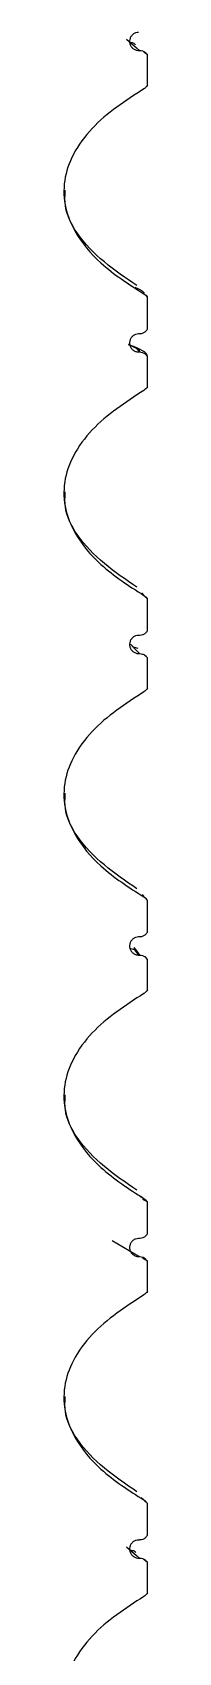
# Model space of a CAD drawing. Header units: millimetres. Extents: x -300 to 1184, y 5 to 1469.
# Drawn here: x 364.2 to 364.94, y 1379.22 to 1393.55 of the extents above; entities that cross this region are included whole.
import ezdxf

# ---------------------------------------------------------------- set-up
doc = ezdxf.new("R2010")
doc.units = ezdxf.units.MM

msp = doc.modelspace()

# ---------------------------------------------------------------- linework, layer by layer
at = {"color": 7, "linetype": 'Continuous', "lineweight": 25}
for p, q in [((364.753, 1393.493), (364.84, 1393.417)), ((364.937, 1393.354), (364.907, 1393.379)), ((364.937, 1393.085), (364.937, 1393.354)), ((364.937, 1390.927), (364.937, 1391.209)), ((364.772, 1390.795), (364.865, 1390.744)), ((364.937, 1390.418), (364.937, 1390.687)), ((364.937, 1388.542), (364.916, 1388.565)), ((364.937, 1388.261), (364.937, 1388.542)), ((364.788, 1388.143), (364.845, 1388.084)), ((364.855, 1388.104), (364.802, 1388.12)), ((364.937, 1388.021), (364.912, 1388.046)), ((364.937, 1387.752), (364.937, 1388.021)), ((364.937, 1385.876), (364.921, 1385.898)), ((364.937, 1385.594), (364.937, 1385.876)), ((364.867, 1385.553), (364.859, 1385.553)), ((364.843, 1385.433), (364.781, 1385.451)), ((364.815, 1385.452), (364.86, 1385.393)), ((364.817, 1385.459), (364.849, 1385.418)), ((364.86, 1385.393), (364.868, 1385.393)), ((364.937, 1385.354), (364.917, 1385.379)), ((364.937, 1385.085), (364.937, 1385.354)), ((364.937, 1383.209), (364.898, 1383.232)), ((364.937, 1382.927), (364.937, 1383.209)), ((364.626, 1382.869), (364.827, 1382.75)), ((364.867, 1382.886), (364.859, 1382.886)), ((364.937, 1382.687), (364.893, 1382.713)), ((364.937, 1382.418), (364.937, 1382.687)), ((364.937, 1380.542), (364.911, 1380.565)), ((364.937, 1380.261), (364.937, 1380.542)), ((364.754, 1380.159), (364.84, 1380.084)), ((364.937, 1380.021), (364.907, 1380.046)), ((364.937, 1379.752), (364.937, 1380.021))]:
    msp.add_line(p, q, dxfattribs=at)
at = {"color": 8, "linetype": 'Continuous', "lineweight": 25}
for p, q in [((364.84, 1393.417), (364.868, 1393.393)), ((364.865, 1390.744), (364.868, 1390.727)), ((364.886, 1388.596), (364.906, 1388.574)), ((364.845, 1388.084), (364.868, 1388.06)), ((364.891, 1385.929), (364.906, 1385.907)), ((364.849, 1385.418), (364.868, 1385.393)), ((364.869, 1383.262), (364.906, 1383.241)), ((364.827, 1382.75), (364.868, 1382.727)), ((364.882, 1380.596), (364.906, 1380.574)), ((364.84, 1380.084), (364.868, 1380.06))]:
    msp.add_line(p, q, dxfattribs=at)
at = {"color": 7, "linetype": 'Continuous', "lineweight": 25}
for points, knots in [([(364.859, 1393.553), (364.851, 1393.552), (364.833, 1393.55), (364.809, 1393.536), (364.791, 1393.516), (364.781, 1393.491), (364.779, 1393.464), (364.787, 1393.437), (364.803, 1393.415), (364.825, 1393.399), (364.846, 1393.394), (364.857, 1393.393), (364.86, 1393.393)], [0, 0, 0, 0, 0.106523, 0.213085, 0.319814, 0.427225, 0.535335, 0.643761, 0.751954, 0.859615, 0.966666, 1, 1, 1, 1]), ([(364.831, 1393.444), (364.829, 1393.447), (364.826, 1393.454), (364.799, 1393.461), (364.787, 1393.464)], [0, 0, 0, 0, 0.519239, 1, 1, 1, 1]), ([(364.86, 1393.393), (364.861, 1393.393), (364.862, 1393.393), (364.865, 1393.393), (364.867, 1393.393), (364.868, 1393.393)], [0, 0, 0, 0, 0.270795, 0.541636, 1, 1, 1, 1]), ([(364.868, 1393.393), (364.877, 1393.392), (364.895, 1393.391), (364.919, 1393.377), (364.931, 1393.362), (364.937, 1393.354)], [0, 0, 0, 0, 0.322445, 0.64483, 1, 1, 1, 1]), ([(364.937, 1393.085), (364.933, 1393.079), (364.925, 1393.066), (364.912, 1393.058), (364.906, 1393.053)], [0, 0, 0, 0, 0.480428, 1, 1, 1, 1]), ([(364.906, 1393.053), (364.744, 1392.948), (364.501, 1392.791), (364.279, 1392.492), (364.192, 1392.245), (364.202, 1392.004), (364.309, 1391.747), (364.54, 1391.475), (364.774, 1391.325), (364.906, 1391.241)], [0, 0, 0, 0, 0.2397907, 0.3586973, 0.4598935, 0.5616521, 0.6527497, 0.8046547, 1, 1, 1, 1]), ([(364.845, 1391.313), (364.648, 1391.448), (364.376, 1391.634), (364.203, 1391.98), (364.21, 1392.113), (364.212, 1392.157)], [0, 0, 0, 0, 0.637034, 0.879492, 1, 1, 1, 1]), ([(364.825, 1391.299), (364.861, 1391.283), (364.907, 1391.264), (364.906, 1391.245), (364.906, 1391.241)], [0, 0, 0, 0, 0.799007, 1, 1, 1, 1]), ([(364.906, 1391.241), (364.912, 1391.237), (364.924, 1391.228), (364.932, 1391.216), (364.937, 1391.209)], [0, 0, 0, 0, 0.479832, 1, 1, 1, 1]), ([(364.937, 1391.209), (364.938, 1391.213), (364.94, 1391.219), (364.927, 1391.226), (364.922, 1391.229)], [0, 0, 0, 0, 0.610716, 1, 1, 1, 1]), ([(364.937, 1390.927), (364.931, 1390.92), (364.921, 1390.905), (364.898, 1390.891), (364.879, 1390.886), (364.869, 1390.886), (364.867, 1390.886)], [0, 0, 0, 0, 0.318293, 0.636354, 0.953272, 1, 1, 1, 1]), ([(364.768, 1390.793), (364.807, 1390.777), (364.86, 1390.754), (364.86, 1390.732), (364.86, 1390.727)], [0, 0, 0, 0, 0.735619, 1, 1, 1, 1]), ([(364.937, 1390.687), (364.936, 1390.693), (364.934, 1390.728), (364.844, 1390.764), (364.77, 1390.793)], [0, 0, 0, 0, 0.167358, 1, 1, 1, 1]), ([(364.859, 1390.886), (364.851, 1390.885), (364.833, 1390.883), (364.809, 1390.87), (364.791, 1390.85), (364.781, 1390.824), (364.779, 1390.797), (364.787, 1390.771), (364.803, 1390.748), (364.825, 1390.733), (364.846, 1390.727), (364.857, 1390.727), (364.86, 1390.727)], [0, 0, 0, 0, 0.106519, 0.212998, 0.319842, 0.427249, 0.535354, 0.643776, 0.751965, 0.859621, 0.966668, 1, 1, 1, 1]), ([(364.867, 1390.886), (364.867, 1390.886), (364.865, 1390.886), (364.863, 1390.886), (364.861, 1390.886), (364.859, 1390.886)], [0, 0, 0, 0, 0.2708, 0.5416, 1, 1, 1, 1]), ([(364.86, 1390.727), (364.861, 1390.727), (364.862, 1390.727), (364.865, 1390.727), (364.867, 1390.727), (364.868, 1390.727)], [0, 0, 0, 0, 0.270841, 0.541636, 1, 1, 1, 1]), ([(364.868, 1390.727), (364.877, 1390.726), (364.895, 1390.724), (364.919, 1390.71), (364.931, 1390.695), (364.937, 1390.687)], [0, 0, 0, 0, 0.322445, 0.64483, 1, 1, 1, 1]), ([(364.906, 1390.387), (364.744, 1390.281), (364.501, 1390.124), (364.279, 1389.825), (364.192, 1389.579), (364.202, 1389.338), (364.309, 1389.08), (364.54, 1388.808), (364.774, 1388.658), (364.906, 1388.574)], [0, 0, 0, 0, 0.2397907, 0.3586973, 0.4598935, 0.5616521, 0.6527497, 0.8046547, 1, 1, 1, 1]), ([(364.937, 1390.418), (364.933, 1390.412), (364.925, 1390.4), (364.912, 1390.391), (364.906, 1390.387)], [0, 0, 0, 0, 0.480428, 1, 1, 1, 1]), ([(364.845, 1388.646), (364.648, 1388.781), (364.376, 1388.967), (364.203, 1389.314), (364.21, 1389.446), (364.212, 1389.49)], [0, 0, 0, 0, 0.637034, 0.879492, 1, 1, 1, 1]), ([(364.906, 1388.574), (364.912, 1388.57), (364.924, 1388.562), (364.932, 1388.549), (364.937, 1388.542)], [0, 0, 0, 0, 0.479832, 1, 1, 1, 1]), ([(364.859, 1388.219), (364.851, 1388.219), (364.833, 1388.217), (364.809, 1388.203), (364.791, 1388.183), (364.781, 1388.158), (364.779, 1388.13), (364.787, 1388.104), (364.803, 1388.082), (364.825, 1388.066), (364.846, 1388.06), (364.857, 1388.06), (364.86, 1388.06)], [0, 0, 0, 0, 0.106525, 0.21301, 0.319861, 0.427273, 0.535385, 0.64366, 0.751985, 0.859648, 0.966658, 1, 1, 1, 1]), ([(364.867, 1388.219), (364.867, 1388.219), (364.865, 1388.219), (364.863, 1388.219), (364.861, 1388.219), (364.859, 1388.219)], [0, 0, 0, 0, 0.2708, 0.5416, 1, 1, 1, 1]), ([(364.937, 1388.261), (364.931, 1388.253), (364.921, 1388.238), (364.898, 1388.224), (364.879, 1388.22), (364.869, 1388.22), (364.867, 1388.219)], [0, 0, 0, 0, 0.317961, 0.636311, 0.953266, 1, 1, 1, 1]), ([(364.86, 1388.06), (364.861, 1388.06), (364.862, 1388.06), (364.865, 1388.06), (364.867, 1388.06), (364.868, 1388.06)], [0, 0, 0, 0, 0.270841, 0.541636, 1, 1, 1, 1]), ([(364.868, 1388.06), (364.877, 1388.059), (364.895, 1388.057), (364.919, 1388.044), (364.931, 1388.029), (364.937, 1388.021)], [0, 0, 0, 0, 0.322445, 0.64483, 1, 1, 1, 1]), ([(364.906, 1387.72), (364.744, 1387.615), (364.501, 1387.457), (364.279, 1387.158), (364.192, 1386.912), (364.202, 1386.671), (364.309, 1386.414), (364.54, 1386.141), (364.774, 1385.992), (364.906, 1385.907)], [0, 0, 0, 0, 0.239801, 0.3587076, 0.459904, 0.561646, 0.6527592, 0.8046642, 1, 1, 1, 1]), ([(364.937, 1387.752), (364.933, 1387.746), (364.925, 1387.733), (364.912, 1387.724), (364.906, 1387.72)], [0, 0, 0, 0, 0.480695, 1, 1, 1, 1]), ([(364.845, 1385.979), (364.648, 1386.114), (364.376, 1386.301), (364.203, 1386.647), (364.21, 1386.78), (364.212, 1386.824)], [0, 0, 0, 0, 0.637035, 0.879518, 1, 1, 1, 1]), ([(364.906, 1385.907), (364.912, 1385.903), (364.924, 1385.895), (364.932, 1385.882), (364.937, 1385.876)], [0, 0, 0, 0, 0.480116, 1, 1, 1, 1]), ([(364.859, 1385.553), (364.851, 1385.552), (364.833, 1385.55), (364.809, 1385.536), (364.791, 1385.516), (364.781, 1385.491), (364.779, 1385.464), (364.787, 1385.437), (364.803, 1385.415), (364.825, 1385.399), (364.846, 1385.394), (364.857, 1385.393), (364.86, 1385.393)], [0, 0, 0, 0, 0.106555, 0.213042, 0.319894, 0.427309, 0.535423, 0.6437, 0.751897, 0.859653, 0.966665, 1, 1, 1, 1]), ([(364.937, 1385.594), (364.931, 1385.587), (364.921, 1385.572), (364.898, 1385.557), (364.879, 1385.553), (364.869, 1385.553), (364.867, 1385.553)], [0, 0, 0, 0, 0.318213, 0.636446, 0.953284, 1, 1, 1, 1]), ([(364.868, 1385.393), (364.877, 1385.392), (364.895, 1385.391), (364.919, 1385.377), (364.931, 1385.362), (364.937, 1385.354)], [0, 0, 0, 0, 0.322445, 0.64483, 1, 1, 1, 1]), ([(364.906, 1385.053), (364.744, 1384.948), (364.501, 1384.791), (364.279, 1384.492), (364.192, 1384.245), (364.202, 1384.004), (364.309, 1383.747), (364.54, 1383.475), (364.774, 1383.325), (364.906, 1383.241)], [0, 0, 0, 0, 0.2398018, 0.3587088, 0.4599054, 0.5616478, 0.6527612, 0.8046539, 1, 1, 1, 1]), ([(364.937, 1385.085), (364.933, 1385.079), (364.925, 1385.066), (364.912, 1385.058), (364.906, 1385.053)], [0, 0, 0, 0, 0.48005, 1, 1, 1, 1]), ([(364.845, 1383.313), (364.648, 1383.448), (364.376, 1383.634), (364.203, 1383.98), (364.21, 1384.113), (364.212, 1384.157)], [0, 0, 0, 0, 0.637057, 0.879517, 1, 1, 1, 1]), ([(364.906, 1383.241), (364.912, 1383.237), (364.924, 1383.228), (364.932, 1383.216), (364.937, 1383.209)], [0, 0, 0, 0, 0.480116, 1, 1, 1, 1]), ([(364.937, 1382.927), (364.931, 1382.92), (364.921, 1382.905), (364.898, 1382.891), (364.879, 1382.886), (364.869, 1382.886), (364.867, 1382.886)], [0, 0, 0, 0, 0.318213, 0.636446, 0.953284, 1, 1, 1, 1]), ([(364.859, 1382.886), (364.851, 1382.885), (364.833, 1382.883), (364.809, 1382.87), (364.791, 1382.85), (364.781, 1382.824), (364.779, 1382.797), (364.787, 1382.771), (364.803, 1382.748), (364.825, 1382.733), (364.846, 1382.727), (364.857, 1382.727), (364.86, 1382.727)], [0, 0, 0, 0, 0.1065522, 0.2130371, 0.3197675, 0.4273276, 0.5352795, 0.6437074, 0.7519022, 0.8596561, 0.9666659, 1, 1, 1, 1]), ([(364.86, 1382.727), (364.861, 1382.727), (364.862, 1382.727), (364.865, 1382.727), (364.867, 1382.727), (364.868, 1382.727)], [0, 0, 0, 0, 0.2708, 0.5416, 1, 1, 1, 1]), ([(364.868, 1382.727), (364.877, 1382.726), (364.895, 1382.724), (364.919, 1382.71), (364.931, 1382.695), (364.937, 1382.687)], [0, 0, 0, 0, 0.322499, 0.644858, 1, 1, 1, 1]), ([(364.906, 1382.387), (364.744, 1382.281), (364.501, 1382.124), (364.279, 1381.825), (364.192, 1381.579), (364.202, 1381.338), (364.309, 1381.08), (364.54, 1380.808), (364.774, 1380.658), (364.906, 1380.574)], [0, 0, 0, 0, 0.2398018, 0.3587088, 0.4599054, 0.5616478, 0.6527612, 0.8046539, 1, 1, 1, 1]), ([(364.937, 1382.418), (364.933, 1382.412), (364.925, 1382.4), (364.912, 1382.391), (364.906, 1382.387)], [0, 0, 0, 0, 0.48005, 1, 1, 1, 1]), ([(364.845, 1380.646), (364.648, 1380.781), (364.376, 1380.967), (364.203, 1381.314), (364.21, 1381.446), (364.212, 1381.49)], [0, 0, 0, 0, 0.637051, 0.879515, 1, 1, 1, 1]), ([(364.906, 1380.574), (364.912, 1380.57), (364.924, 1380.562), (364.932, 1380.549), (364.937, 1380.542)], [0, 0, 0, 0, 0.480116, 1, 1, 1, 1]), ([(364.859, 1380.219), (364.851, 1380.219), (364.833, 1380.217), (364.809, 1380.203), (364.791, 1380.183), (364.781, 1380.158), (364.779, 1380.13), (364.787, 1380.104), (364.803, 1380.082), (364.825, 1380.066), (364.846, 1380.06), (364.857, 1380.06), (364.86, 1380.06)], [0, 0, 0, 0, 0.1065522, 0.2130371, 0.3197675, 0.4273276, 0.5352795, 0.6437074, 0.7519022, 0.8596561, 0.9666659, 1, 1, 1, 1]), ([(364.867, 1380.22), (364.867, 1380.22), (364.865, 1380.219), (364.863, 1380.219), (364.861, 1380.219), (364.859, 1380.219)], [0, 0, 0, 0, 0.270841, 0.541636, 1, 1, 1, 1]), ([(364.937, 1380.261), (364.931, 1380.253), (364.921, 1380.238), (364.898, 1380.224), (364.879, 1380.22), (364.869, 1380.22), (364.867, 1380.22)], [0, 0, 0, 0, 0.318264, 0.636295, 0.953288, 1, 1, 1, 1]), ([(364.834, 1380.109), (364.832, 1380.113), (364.828, 1380.119), (364.8, 1380.127), (364.788, 1380.13)], [0, 0, 0, 0, 0.53728, 1, 1, 1, 1]), ([(364.86, 1380.06), (364.861, 1380.06), (364.862, 1380.06), (364.865, 1380.06), (364.867, 1380.06), (364.868, 1380.06)], [0, 0, 0, 0, 0.2708, 0.5416, 1, 1, 1, 1]), ([(364.868, 1380.06), (364.877, 1380.059), (364.895, 1380.057), (364.919, 1380.044), (364.931, 1380.029), (364.937, 1380.021)], [0, 0, 0, 0, 0.322616, 0.645093, 1, 1, 1, 1]), ([(364.937, 1379.752), (364.933, 1379.746), (364.925, 1379.733), (364.912, 1379.724), (364.906, 1379.72)], [0, 0, 0, 0, 0.48005, 1, 1, 1, 1]), ([(364.906, 1379.72), (364.744, 1379.615), (364.501, 1379.457), (364.279, 1379.158), (364.192, 1378.912), (364.202, 1378.671), (364.309, 1378.414), (364.54, 1378.141), (364.774, 1377.992), (364.906, 1377.907)], [0, 0, 0, 0, 0.239791, 0.358711, 0.459907, 0.561649, 0.652762, 0.804655, 1, 1, 1, 1])]:
    msp.add_open_spline(points, degree=3, knots=knots, dxfattribs=at)

doc.saveas('drawing.dxf')
